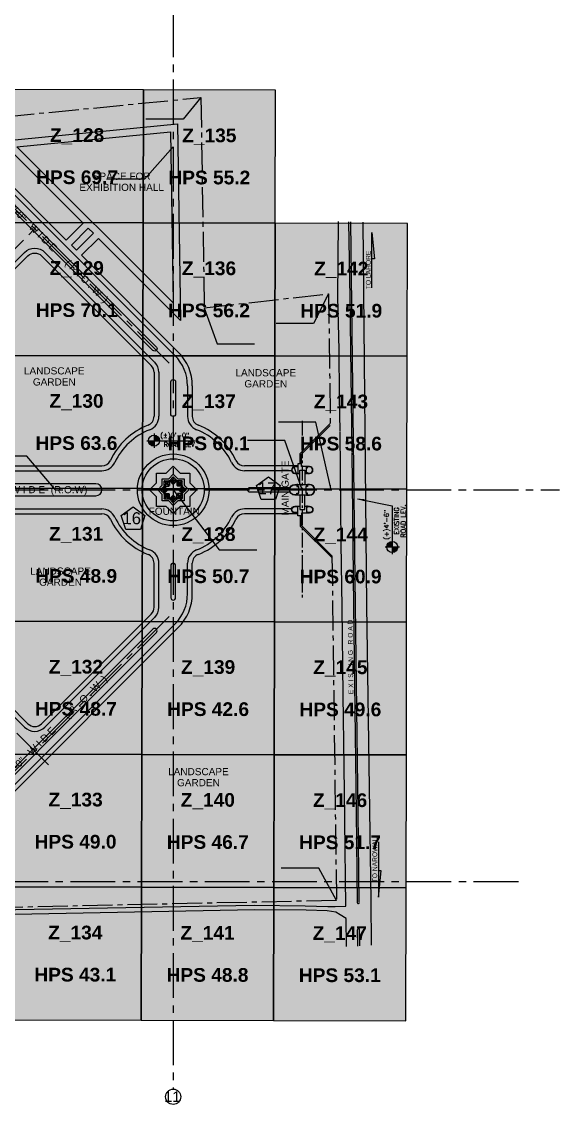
# Model space of a CAD drawing. Header units: inches. Extents: x -2144 to 56079, y -95222 to 39443.
# Drawn here: x 42576 to 56079, y -1732 to 25456 of the extents above; entities that cross this region are included whole.
import ezdxf
from ezdxf.enums import TextEntityAlignment as Align

# ---------------------------------------------------------------- set-up
doc = ezdxf.new("R2010")
doc.units = ezdxf.units.IN
doc.header["$LTSCALE"] = 250
doc.header["$MEASUREMENT"] = 0
doc.header["$PDMODE"] = 3
doc.linetypes.add('CENTER2', pattern=[1.125, 0.75, -0.125, 0.125, -0.125])
doc.layers.get('0').update_dxf_attribs({"color": 8, "linetype": 'CONTINUOUS', "true_color": 0x555555})
doc.layers.get('DEFPOINTS').update_dxf_attribs({"color": 8, "linetype": 'CONTINUOUS', "true_color": 0x555555})
for name, color, linetype, true_color in [('BOUNDARY', 8, 'CENTER2', 0x555555), ('BUILDING', 8, 'CONTINUOUS', 0x555555), ('EX-ROAD', 8, 'CONTINUOUS', 0x555555), ('GRID', 8, 'CENTER2', 0x555555), ('I D NUMBER', 8, 'CONTINUOUS', 0x555555), ('LEADER', 8, 'CONTINUOUS', 0x555555), ('LEVEL', 8, 'CONTINUOUS', 0x555555), ('PATH', 8, 'CONTINUOUS', 0x555555), ('ROAD', 8, 'CONTINUOUS', 0x555555), ('SEAL TEXT', 8, 'CONTINUOUS', 0x555555), ('WALL', 8, 'CONTINUOUS', 0x555555)]:
    doc.layers.add(name, color=color, linetype=linetype, true_color=true_color)
for name, color, linetype in [('CP08_HPS_HIGH', 30, 'Continuous'), ('CP08_HPS_MODERATE', 2, 'Continuous'), ('CP08_ZONE_LABELS', 7, 'Continuous')]:
    doc.layers.add(name, color=color, linetype=linetype)
doc.styles.add('ARIAL', font='arial.ttf')
doc.styles.add('ARIAL-B', font='arialbd.ttf')
doc.styles.add('ROMANS', font='romans.shx')
doc.dimstyles.new('SCALE-1800', dxfattribs={"dimtxt": 180, "dimasz": 72, "dimexe": 144, "dimexo": 36, "dimgap": 36, "dimtad": 1, "dimdec": 3, "dimlunit": 4, "dimtxsty": 'ROMANS', "dimblk1": 'DOT', "dimblk2": 'DOT', "dimsah": 1, "dimcen": 6, "dimdle": 36, "dimclrd": 256, "dimclre": 256, "dimclrt": 3, "dimazin": 3, "dimtfac": 0.56, "dimtdec": 3, "dimtmove": 2, "dimatfit": 3, "dimfxl": 36, "dimtzin": 13, "dimlwd": -1, "dimlwe": -1})

# ---------------------------------------------------------------- blocks, each defined once
blk = doc.blocks.new('FOUNTAIN')
at = {"layer": 'DEFPOINTS'}
for p in [(-228, 0), (-161, 161), (0, 228), (0, 0), (161, 161), (228, 0), (228, 0), (-161, -161), (0, -228), (161, -161)]:
    blk.add_point(p, dxfattribs=at)
at = {"layer": 'WALL', "color": 6, "ltscale": 2}
blk.add_lwpolyline([(-174, 420), (0, 594), (174, 420), (420, 420), (420, 174), (594, 0), (420, -174), (420, -420), (174, -420), (0, -594), (-174, -420), (-420, -420), (-420, -174), (-594, 0), (-420, 174), (-420, 420)], close=True, dxfattribs=at)
at = {"layer": 'WALL', "color": 3, "ltscale": 2}
blk.add_lwpolyline([(276, 114), (390, 0), (276, -114), (276, -276), (114, -276), (0, -390), (-114, -276), (-276, -276), (-276, -114), (-390, 0), (-276, 114), (-276, 276), (-114, 276), (0, 390), (114, 276), (276, 276)], close=True, dxfattribs=at)
at = {"layer": 'WALL', "color": 2}
for points in [[(-6, 315), (-6, 263, 0.319198), (-35, 234), (-87, 234)], [(87, 234), (35, 234, 0.319198), (6, 263), (6, 315)], [(-234, 87), (-234, 35, 0.319198), (-263, 6), (-315, 6)], [(-227, 219), (-191, 182, 0.319198), (-191, 140), (-227, 104)], [(-141, 6), (-193, 6, 0.319198), (-222, 35), (-222, 87)], [(-104, 227), (-140, 191, 0.319198), (-182, 191), (-219, 227)], [(-182, 132), (-219, 95), (-104, 95), (-140, 132, -0.319198)], [(-132, 140, 0.319198), (-132, 182), (-95, 219), (-95, 104)], [(-35, 222), (-87, 222), (-6, 141), (-6, 193, -0.319198)], [(6, 193, 0.319198), (35, 222), (87, 222), (6, 141)], [(132, 140, -0.319198), (132, 182), (95, 219), (95, 104)], [(104, 227), (140, 191, -0.319198), (182, 191), (219, 227)], [(182, 132), (219, 95), (104, 95), (140, 132, 0.319198)], [(141, 6), (193, 6, -0.319198), (222, 35), (222, 87)], [(222, 35, 0.319198), (193, 6), (141, 6), (222, 87)], [(227, 219), (191, 182, -0.319198), (191, 140), (227, 104)], [(234, 87), (234, 35, -0.319198), (263, 6), (315, 6)], [(263, 6), (315, 6), (234, 87), (234, 35, -0.319198)], [(-263, -6), (-315, -6), (-234, -87), (-234, -35, -0.319198)], [(-227, -219), (-191, -182, -0.319198), (-191, -140), (-227, -104)], [(-222, -35, 0.319198), (-193, -6), (-141, -6), (-222, -87)], [(-182, -132), (-219, -95), (-104, -95), (-140, -132, 0.319198)], [(-104, -227), (-140, -191, -0.319198), (-182, -191), (-219, -227)], [(-132, -140, -0.319198), (-132, -182), (-95, -219), (-95, -104)], [(-35, -222), (-87, -222), (-6, -141), (-6, -193, 0.319198)], [(-6, -315), (-6, -263, -0.319198), (-35, -234), (-87, -234)], [(6, -193, -0.319198), (35, -222), (87, -222), (6, -141)], [(87, -234), (35, -234, -0.319198), (6, -263), (6, -315)], [(132, -140, 0.319198), (132, -182), (95, -219), (95, -104)], [(182, -132), (219, -95), (104, -95), (140, -132, -0.319198)], [(104, -227), (140, -191, 0.319198), (182, -191), (219, -227)], [(222, -35, -0.319198), (193, -6), (141, -6), (222, -87)], [(141, -6), (193, -6, 0.319198), (222, -35), (222, -87)], [(227, -219), (191, -182, 0.319198), (191, -140), (227, -104)], [(263, -6), (315, -6), (234, -87), (234, -35, 0.319198)], [(234, -87), (234, -35, 0.319198), (263, -6), (315, -6)]]:
    blk.add_lwpolyline(points, format="xyb", close=True, dxfattribs=at)
for points in [[(6, 315), (0, 321), (-6, 315)], [(-315, 6), (-321, 0), (-315, -6)], [(-227, 104), (-227, 94), (-234, 87)], [(-219, 227), (-227, 227), (-227, 219)], [(-87, 234), (-94, 227), (-104, 227)], [(87, 234), (94, 227), (104, 227)], [(219, 227), (227, 227), (227, 219)], [(227, 104), (227, 94), (234, 87)], [(315, 6), (321, 0), (315, -6)], [(-227, -104), (-227, -94), (-234, -87)], [(-219, -227), (-227, -227), (-227, -219)], [(-87, -234), (-94, -227), (-104, -227)], [(87, -234), (94, -227), (104, -227)], [(219, -227), (227, -227), (227, -219)], [(227, -104), (227, -94), (234, -87)], [(6, -315), (0, -321), (-6, -315)]]:
    blk.add_lwpolyline(points, dxfattribs=at)
at = {"layer": 'WALL', "color": 7}
for centre, radius in [((-228, 0), 24), ((-228, 0), 3.2), ((-161, 161), 24), ((-161, 161), 3.2), ((0, 228), 24), ((0, 228), 3.2), ((161, 161), 24), ((161, 161), 3.2), ((228, 0), 24), ((228, 0), 24), ((228, 0), 3.2), ((228, 0), 3.2), ((-161, -161), 24), ((-161, -161), 3.2), ((0, -228), 24), ((0, -228), 3.2), ((161, -161), 24), ((161, -161), 3.2)]:
    blk.add_circle(centre, radius, dxfattribs=at)
blk = doc.blocks.new('_DOT')
at = {"color": 0, "linetype": 'ByBlock'}
blk.add_line((-0.5, 0), (-1, 0), dxfattribs=at)
at = {"color": 0, "linetype": 'ByBlock', "const_width": 0.5}
blk.add_lwpolyline([(-0.25, 0, 1), (0.25, 0, 1)], format="xyb", close=True, dxfattribs=at)
blk = doc.blocks.new('GATE')
at = {"layer": 'BUILDING', "color": 6}
for points in [[(-407, 120), (-407, 73), (-586, 73), (-586, 199), (-655, 199), (-655, 294), (-407, 294), (-407, 246)], [(407, 120), (407, 73), (586, 73), (586, 199), (655, 199), (655, 294), (407, 294), (407, 246)]]:
    blk.add_lwpolyline(points, dxfattribs=at)
at = {"layer": 'BUILDING', "color": 2}
for points in [[(-136, 294), (-136, 318), (-86, 318), (-86, 294)], [(136, 294), (136, 318), (86, 318), (86, 294)], [(-555, 73), (-555, 50), (-583, 50), (-583, 73)], [(-437, 73), (-437, 50), (-410, 50), (-410, 73)], [(-136, 73), (-136, 48), (-86, 48), (-86, 73)], [(136, 73), (136, 48), (86, 48), (86, 73)], [(437, 73), (437, 50), (410, 50), (410, 73)], [(555, 73), (555, 50), (583, 50), (583, 73)]]:
    blk.add_lwpolyline(points, dxfattribs=at)
at = {"layer": 'BUILDING', "color": 6}
blk.add_lwpolyline([(-136, 294), (-86, 294), (-86, 270), (86, 270), (86, 294), (136, 294), (136, 73), (86, 73), (86, 95), (-86, 95), (-86, 73), (-136, 73)], close=True, dxfattribs=at)
at = {"layer": 'BUILDING'}
for points in [[(-136, 246), (-497, 246), (-497, 120), (-136, 120)], [(136, 246), (497, 246), (497, 120), (136, 120)]]:
    blk.add_lwpolyline(points, dxfattribs=at)
at = {"layer": 'BUILDING', "color": 3}
for centre, radius in [((-121, 303), 6), ((-101, 303), 6), ((101, 303), 6), ((121, 303), 6), ((-569, 63), 5.99), ((-424, 63), 5.99), ((-121, 63), 6), ((-101, 63), 6), ((101, 63), 6), ((121, 63), 6), ((424, 63), 5.99), ((569, 63), 5.99)]:
    blk.add_circle(centre, radius, dxfattribs=at)
at = {"layer": 'PATH'}
for points in [[(-583, 294), (-583, 367, -1), (-409, 367), (-409, 294)], [(-574, 294), (-574, 367, -1), (-418, 367), (-418, 294)], [(-136, 318), (-136, 367, -1), (136, 367), (136, 318)], [(-127, 318), (-127, 367, -1), (127, 367), (127, 318)], [(583, 294), (583, 367, 1), (409, 367), (409, 294)], [(574, 294), (574, 367, 1), (418, 367), (418, 294)], [(-410, 50), (-410, 0, -1), (-583, 0), (-583, 50)], [(-419, 50), (-419, 0, -1), (-574, 0), (-574, 50)], [(-136, 48), (-136, 0, 1), (136, 0), (136, 48)], [(-127, 48), (-127, 0, 1), (127, 0), (127, 48)], [(410, 50), (410, 0, 1), (583, 0), (583, 50)], [(419, 50), (419, 0, 1), (574, 0), (574, 50)]]:
    blk.add_lwpolyline(points, format="xyb", dxfattribs=at)

msp = doc.modelspace()

# ---------------------------------------------------------------- hatches: boundary and pattern name
at = {"layer": 'CP08_HPS_HIGH', "transparency": 33554482}
h = msp.add_hatch(color=30, dxfattribs=at)
h.dxf.hatch_style = 1
h.paths.add_polyline_path([(42311, 23750), (42304, 20413), (45625, 20406), (45632, 23743), (42311, 23750)])
h = msp.add_hatch(color=30, dxfattribs=at)
h.dxf.hatch_style = 1
h.paths.add_polyline_path([(45632, 23743), (45625, 20406), (48946, 20398), (48953, 23735), (45632, 23743)])
h = msp.add_hatch(color=30, dxfattribs=at)
h.dxf.hatch_style = 1
h.paths.add_polyline_path([(42304, 20413), (42296, 17076), (45617, 17068), (45625, 20406), (42304, 20413)])
h = msp.add_hatch(color=30, dxfattribs=at)
h.dxf.hatch_style = 1
h.paths.add_polyline_path([(45625, 20406), (45617, 17068), (48938, 17061), (48946, 20398), (45625, 20406)])
h = msp.add_hatch(color=30, dxfattribs=at)
h.dxf.hatch_style = 1
h.paths.add_polyline_path([(48946, 20398), (48938, 17061), (52259, 17053), (52267, 20391), (48946, 20398)])
h = msp.add_hatch(color=30, dxfattribs=at)
h.dxf.hatch_style = 1
h.paths.add_polyline_path([(42296, 17076), (42289, 13739), (45610, 13731), (45617, 17068), (42296, 17076)])
h = msp.add_hatch(color=30, dxfattribs=at)
h.dxf.hatch_style = 1
h.paths.add_polyline_path([(45617, 17068), (45610, 13731), (48931, 13724), (48938, 17061), (45617, 17068)])
h = msp.add_hatch(color=30, dxfattribs=at)
h.dxf.hatch_style = 1
h.paths.add_polyline_path([(48938, 17061), (48931, 13724), (52252, 13716), (52259, 17053), (48938, 17061)])
h = msp.add_hatch(color=30, dxfattribs=at)
h.dxf.hatch_style = 1
h.paths.add_polyline_path([(45610, 13731), (45602, 10394), (48923, 10386), (48931, 13724), (45610, 13731)])
h = msp.add_hatch(color=30, dxfattribs=at)
h.dxf.hatch_style = 1
h.paths.add_polyline_path([(48931, 13724), (48923, 10386), (52244, 10379), (52252, 13716), (48931, 13724)])
h = msp.add_hatch(color=30, dxfattribs=at)
h.dxf.hatch_style = 1
h.paths.add_polyline_path([(48916, 7049), (48908, 3712), (52229, 3704), (52237, 7042), (48916, 7049)])
h = msp.add_hatch(color=30, dxfattribs=at)
h.dxf.hatch_style = 1
h.paths.add_polyline_path([(48908, 3712), (48901, 375), (52222, 367), (52229, 3704), (48908, 3712)])
at = {"layer": 'CP08_HPS_MODERATE', "transparency": 33554482}
h = msp.add_hatch(color=2, dxfattribs=at)
h.dxf.hatch_style = 1
h.paths.add_polyline_path([(42289, 13739), (42281, 10401), (45602, 10394), (45610, 13731), (42289, 13739)])
h = msp.add_hatch(color=2, dxfattribs=at)
h.dxf.hatch_style = 1
h.paths.add_polyline_path([(42281, 10401), (42274, 7064), (45595, 7057), (45602, 10394), (42281, 10401)])
h = msp.add_hatch(color=2, dxfattribs=at)
h.dxf.hatch_style = 1
h.paths.add_polyline_path([(45602, 10394), (45595, 7057), (48916, 7049), (48923, 10386), (45602, 10394)])
h = msp.add_hatch(color=2, dxfattribs=at)
h.dxf.hatch_style = 1
h.paths.add_polyline_path([(48923, 10386), (48916, 7049), (52237, 7042), (52244, 10379), (48923, 10386)])
h = msp.add_hatch(color=2, dxfattribs=at)
h.dxf.hatch_style = 1
h.paths.add_polyline_path([(42274, 7064), (42266, 3727), (45587, 3719), (45595, 7057), (42274, 7064)])
h = msp.add_hatch(color=2, dxfattribs=at)
h.dxf.hatch_style = 1
h.paths.add_polyline_path([(45595, 7057), (45587, 3719), (48908, 3712), (48916, 7049), (45595, 7057)])
h = msp.add_hatch(color=2, dxfattribs=at)
h.dxf.hatch_style = 1
h.paths.add_polyline_path([(42266, 3727), (42259, 389), (45580, 382), (45587, 3719), (42266, 3727)])
h = msp.add_hatch(color=2, dxfattribs=at)
h.dxf.hatch_style = 1
h.paths.add_polyline_path([(45587, 3719), (45580, 382), (48901, 375), (48908, 3712), (45587, 3719)])
at = {"layer": 'LEVEL', "true_color": 0x555555}
h = msp.add_hatch(color=256, dxfattribs=at)
h.paths.add_polyline_path([(46039, 14932, 0.414214), (45901, 15071), (45901, 14932)])
h.paths.add_polyline_path([(45901, 14932), (45762, 14932, 0.414214), (45901, 14793)])
h = msp.add_hatch(color=256, dxfattribs=at)
h.paths.add_polyline_path([(51882, 12403, 0.414214), (51743, 12264), (51882, 12264)])
h.paths.add_polyline_path([(51882, 12264), (51882, 12126, 0.414214), (52021, 12264)])

# ---------------------------------------------------------------- linework, layer by layer
at = {"layer": 'BOUNDARY', "ltscale": 4, "true_color": 0x555555}
for p, q in [((41022, 22960), (47077, 23550)), ((47077, 23550), (47162, 18268)), ((47162, 18268), (50284, 18624)), ((50284, 18624), (50327, 15317)), ((50369, 12042), (50481, 3389)), ((50481, 3389), (32204, 2998))]:
    msp.add_line(p, q, dxfattribs=at)
at = {"layer": 'BUILDING', "color": 2, "true_color": 0x555555}
for points in [[(49570, 14355), (49570, 14611), (50326, 15367)], [(49606, 14355), (49606, 14596), (50327, 15317)], [(49570, 13046), (49570, 12790), (50370, 11990)], [(49606, 13046), (49606, 12805), (50369, 12042)]]:
    msp.add_lwpolyline(points, dxfattribs=at)
at = {"layer": 'CP08_HPS_HIGH', "color": 30}
for points in [[(42311, 23750), (42304, 20413), (45625, 20406), (45632, 23743), (42311, 23750)], [(45632, 23743), (45625, 20406), (48946, 20398), (48953, 23735), (45632, 23743)], [(42304, 20413), (42296, 17076), (45617, 17068), (45625, 20406), (42304, 20413)], [(45625, 20406), (45617, 17068), (48938, 17061), (48946, 20398), (45625, 20406)], [(48946, 20398), (48938, 17061), (52259, 17053), (52267, 20391), (48946, 20398)], [(42296, 17076), (42289, 13739), (45610, 13731), (45617, 17068), (42296, 17076)], [(45617, 17068), (45610, 13731), (48931, 13724), (48938, 17061), (45617, 17068)], [(48938, 17061), (48931, 13724), (52252, 13716), (52259, 17053), (48938, 17061)], [(45610, 13731), (45602, 10394), (48923, 10386), (48931, 13724), (45610, 13731)], [(48931, 13724), (48923, 10386), (52244, 10379), (52252, 13716), (48931, 13724)], [(48916, 7049), (48908, 3712), (52229, 3704), (52237, 7042), (48916, 7049)], [(48908, 3712), (48901, 375), (52222, 367), (52229, 3704), (48908, 3712)]]:
    msp.add_lwpolyline(points, close=True, dxfattribs=at)
at = {"layer": 'CP08_HPS_MODERATE', "color": 2}
for points in [[(42289, 13739), (42281, 10401), (45602, 10394), (45610, 13731), (42289, 13739)], [(42281, 10401), (42274, 7064), (45595, 7057), (45602, 10394), (42281, 10401)], [(45602, 10394), (45595, 7057), (48916, 7049), (48923, 10386), (45602, 10394)], [(48923, 10386), (48916, 7049), (52237, 7042), (52244, 10379), (48923, 10386)], [(42274, 7064), (42266, 3727), (45587, 3719), (45595, 7057), (42274, 7064)], [(45595, 7057), (45587, 3719), (48908, 3712), (48916, 7049), (45595, 7057)], [(42266, 3727), (42259, 389), (45580, 382), (45587, 3719), (42266, 3727)], [(45587, 3719), (45580, 382), (48901, 375), (48908, 3712), (45587, 3719)]]:
    msp.add_lwpolyline(points, close=True, dxfattribs=at)
at = {"layer": 'DEFPOINTS', "true_color": 0x555555}
msp.add_point((46382, 13700), dxfattribs=at)
at = {"layer": 'EX-ROAD', "true_color": 0x555555}
for p, q in [((50515, 18537, 47), (50531, 20440, 53)), ((50786, 20433, 55), (50815, 18517, 58)), ((50959, 10786, 81), (50844, 20432, 53)), ((51143, 20424, 45), (51240, 10796, 72)), ((50552, 17217, 53), (50515, 18537, 47)), ((50815, 18517, 58), (50866, 14650, 67)), ((50557, 16063, 54), (50552, 17217, 53)), ((50579, 15166, 57), (50557, 16047, 54)), ((50603, 12332, 66), (50579, 15150, 57)), ((50866, 14634, 67), (50912, 10766, 80)), ((50625, 10754, 69), (50603, 12348, 66)), ((50652, 8543, 75), (50625, 10770, 69)), ((50912, 10782, 80), (50978, 5599, 93)), ((51024, 5601, 93), (50959, 10786, 81)), ((51240, 10796, 72), (51311, 5648, 86)), ((50676, 6766, 81), (50652, 8543, 75)), ((50688, 5385, 81), (50676, 6766, 81)), ((50978, 5599, 93), (51005, 3351, 99)), ((51056, 3344, 97), (51024, 5601, 93)), ((51311, 5648, 86), (51347, 3384, 89)), ((50717, 3246, 88), (50688, 5385, 81)), ((39944, 3119, 31), (48419, 3268, 64)), ((48419, 3268, 64), (49696, 3255, 65)), ((51347, 3384, 89), (51357, 2262, 92)), ((48424, 3151, 62), (39940, 2993, 31)), ((49724, 3148, 64), (48424, 3151, 62)), ((49696, 3255, 65), (50269, 3236, 68)), ((50249, 3124, 70), (49724, 3148, 64)), ((50469, 3094, 73), (50249, 3124, 70)), ((50269, 3236, 68), (50447, 3236, 71)), ((50447, 3236, 71), (50717, 3246, 88)), ((50579, 3028, 72), (50469, 3094, 73)), ((50725, 2934, 88), (50579, 3028, 72)), ((50732, 2228, 88), (50725, 2934, 88)), ((51016, 2244, 100), (51013, 2648, 100)), ((51065, 2246, 101), (51061, 2646, 100))]:
    msp.add_line(p, q, dxfattribs=at)
for centre, radius, start, end in [((51036, 3342, 99), 31.9, 170.7791, 264.6233), ((51023, 3342, 97), 33.7, 288.5401, 356.9826), ((51043, 2655, 100), 31.3, 100.7491, 193.4994), ((51026, 2652, 103), 35.6, 349.6023, 71.2797)]:
    msp.add_arc(centre, radius, start, end, dxfattribs=at)
at = {"layer": 'GRID', "ltscale": 6, "true_color": 0x555555}
for p, q in [((46382, 35816), (46382, -1350)), ((39516, 23644), (46382, 16778)), ((43253, 6797), (27700, 22350)), ((27505, 4856), (42905, 20255)), ((-1762, 13700), (56079, 13700)), ((39516, 3756), (46382, 10623)), ((-1761, 3860), (55119, 3860))]:
    msp.add_line(p, q, dxfattribs=at)
at = {"layer": 'GRID', "ltscale": 2, "true_color": 0x555555}
msp.add_line((49622, 15435), (49622, 10981), dxfattribs=at)
at = {"layer": 'LEADER', "true_color": 0x555555}
for points in [[(51370, 18774), (51370, 20162), (51439, 19498), (51370, 19498)], [(51534, 4856), (51534, 3468), (51603, 4132), (51534, 4132)]]:
    msp.add_lwpolyline(points, dxfattribs=at)
for points in [[(48588, 13459), (48475, 13807), (48771, 14022), (49067, 13807), (48954, 13459)], [(45191, 12707), (45078, 13055), (45374, 13270), (45670, 13055), (45557, 12707)]]:
    msp.add_lwpolyline(points, close=True, dxfattribs=at)
at = {"layer": 'LEVEL', "true_color": 0x555555}
for p, q in [((45901, 15110), (45901, 14753)), ((45723, 14932), (46936, 14932)), ((51704, 12264), (52061, 12264))]:
    msp.add_line(p, q, dxfattribs=at)
for centre in [(45901, 14932), (51882, 12264)]:
    msp.add_circle(centre, 139, dxfattribs=at)
at = {"layer": 'PATH', "true_color": 0x555555}
for p, q in [((40050, 23619), (43698, 19971)), ((44122, 20395), (43698, 19971)), ((44504, 20013), (44080, 19589)), ((43074, 19576), (45832, 16819)), ((44080, 19589), (46510, 17159)), ((45902, 16650), (45902, 15545)), ((46862, 16310), (46862, 15544)), ((41120, 14300), (44589, 14300)), ((49512, 14300), (48174, 14300)), ((40010, 13100), (44589, 13100)), ((49512, 13100), (48174, 13100)), ((45902, 10751), (45902, 11856)), ((46862, 11090), (46862, 11856)), ((43074, 7824), (45832, 10581)), ((40050, 3781), (46510, 10242))]:
    msp.add_line(p, q, dxfattribs=at)
msp.add_lwpolyline([(44122, 20395), (42059, 22458), (46487, 22890), (46567, 17950), (44504, 20013)], dxfattribs=at)
for points in [[(46380, 18392), (42456, 22316), (46310, 22691)], [(43825, 19844), (44250, 20268), (44377, 20141), (43953, 19716)]]:
    msp.add_lwpolyline(points, close=True, dxfattribs=at)
for points in [[(40985, 17953, 0.62185), (42180, 18870, -0.250492), (42246, 19087), (42735, 19576, -0.414214), (43074, 19576)], [(40985, 9447, -0.62185), (42180, 8530, 0.250492), (42246, 8314), (42735, 7824, 0.414214), (43074, 7824)]]:
    msp.add_lwpolyline(points, format="xyb", dxfattribs=at)
msp.add_circle((46382, 13700), 780, dxfattribs=at)
for centre, radius, start, end in [((45662, 16310), 1200, 0, 45), ((45662, 16650), 240, 0, 45), ((45662, 15545), 240, 291.3237, 0), ((47102, 15544), 240, 180, 248.6387), ((46382, 13700), 1740, 111.3237, 154.8973), ((46381, 13700), 1740, 25.1027, 68.6387), ((44589, 14540), 240, 270, 334.8973), ((48174, 14540), 240, 205.1027, 270), ((44589, 12860), 240, 25.1027, 90), ((48174, 12860), 240, 90, 154.8973), ((46382, 13700), 1740, 205.1027, 248.6763), ((46381, 13700), 1740, 291.3613, 334.8973), ((45662, 11856), 240, 0, 68.6763), ((47102, 11856), 240, 111.3613, 180), ((45662, 11090), 1200, 315, 0), ((45662, 10751), 240, 315, 0)]:
    msp.add_arc(centre, radius, start, end, dxfattribs=at)
at = {"layer": 'ROAD', "true_color": 0x555555}
for p, q in [((39965, 23534), (46426, 17074)), ((43159, 19661), (45916, 16904)), ((46022, 16650), (46022, 15545)), ((46742, 16310), (46742, 15544)), ((40010, 14180), (44589, 14180)), ((49353, 14180), (48174, 14180)), ((40010, 13220), (44589, 13220)), ((49353, 13220), (48174, 13220)), ((46022, 10751), (46022, 11856)), ((46742, 11090), (46742, 11856)), ((43159, 7739), (45916, 10496)), ((39965, 3866), (46426, 10327))]:
    msp.add_line(p, q, dxfattribs=at)
for points in [[(45874, 17201), (39923, 23152, -1), (40007, 23237), (45959, 17286, -1)], [(46441, 15604, -1), (46321, 15604), (46322, 16410, -1), (46442, 16410)], [(44439, 13850), (40160, 13850, 1), (40160, 13550), (44439, 13550, 1)], [(46441, 11796, 1), (46321, 11796), (46322, 10991, 1), (46442, 10991)], [(45874, 10200), (39923, 4248, 1), (40007, 4163), (45959, 10115, 1)]]:
    msp.add_lwpolyline(points, format="xyb", close=True, dxfattribs=at)
for points in [[(40504, 19134, -0.268585), (40642, 18801, 0.233325), (40847, 18197, 0.741657), (42062, 18847, -0.250492), (42161, 19172), (42650, 19661, -0.414214), (43159, 19661)], [(49317, 13640), (48312, 13640, -1), (48312, 13760), (49317, 13760)], [(40504, 8266, 0.268585), (40642, 8600, -0.233325), (40847, 9203, -0.741657), (42062, 8553, 0.250492), (42161, 8229), (42650, 7739, 0.414214), (43159, 7739)]]:
    msp.add_lwpolyline(points, format="xyb", dxfattribs=at)
msp.add_circle((46382, 13700), 900, dxfattribs=at)
for centre, radius, start, end in [((45662, 16650), 360, 0, 45), ((45662, 16310), 1080, 0, 45), ((45662, 15545), 360, 291.3237, 0), ((47102, 15544), 360, 180, 248.6387), ((46382, 13700), 1620, 111.3237, 154.8973), ((46381, 13700), 1620, 25.1027, 68.6387), ((44589, 14540), 360, 270, 334.8973), ((48174, 14540), 360, 205.1027, 270), ((44589, 12860), 360, 25.1027, 90), ((48174, 12860), 360, 90, 154.8973), ((46382, 13700), 1620, 205.1027, 248.6763), ((46381, 13700), 1620, 291.3613, 334.8973), ((45662, 11856), 360, 0, 68.6763), ((47102, 11856), 360, 111.3613, 180), ((45662, 11090), 1080, 315, 0), ((45662, 10751), 360, 315, 0)]:
    msp.add_arc(centre, radius, start, end, dxfattribs=at)
at = {"layer": 'SEAL TEXT', "true_color": 0x555555}
msp.add_circle((46382, -1541), 191, dxfattribs=at)

# ---------------------------------------------------------------- block references
at = {"true_color": 0x555555}
msp.add_blockref('FOUNTAIN', (46382, 13700), dxfattribs=at)
at = {"layer": 'BUILDING', "true_color": 0x555555, "rotation": 90}
msp.add_blockref('GATE', (49805, 13700), dxfattribs=at)

# ---------------------------------------------------------------- texts
at = {"layer": 'CP08_ZONE_LABELS', "color": 7, "style": 'ARIAL-B'}
for s, p in [('Z_128', (43968, 22607)), ('Z_135', (47289, 22600)), ('HPS 69.7', (43968, 21549)), ('HPS 55.2', (47289, 21542)), ('Z_129', (43960, 19270)), ('Z_136', (47281, 19262)), ('Z_142', (50602, 19255)), ('HPS 70.1', (43960, 18212)), ('HPS 56.2', (47281, 18204)), ('HPS 51.9', (50602, 18197)), ('Z_130', (43953, 15932)), ('Z_137', (47274, 15925)), ('Z_143', (50595, 15918)), ('HPS 63.6', (43953, 14874)), ('HPS 60.1', (47274, 14867)), ('HPS 58.6', (50595, 14860)), ('Z_131', (43945, 12595)), ('Z_138', (47266, 12588)), ('Z_144', (50587, 12580)), ('HPS 48.9', (43945, 11537)), ('HPS 50.7', (47266, 11530)), ('HPS 60.9', (50587, 11522)), ('Z_132', (43938, 9258)), ('Z_139', (47259, 9250)), ('Z_145', (50580, 9243)), ('HPS 48.7', (43938, 8200)), ('HPS 42.6', (47259, 8192)), ('HPS 49.6', (50580, 8185)), ('Z_133', (43930, 5921)), ('Z_140', (47251, 5913)), ('Z_146', (50572, 5906)), ('HPS 49.0', (43930, 4863)), ('HPS 46.7', (47251, 4855)), ('HPS 51.7', (50572, 4848)), ('Z_134', (43923, 2583)), ('Z_141', (47244, 2576)), ('Z_147', (50565, 2569)), ('HPS 43.1', (43923, 1525)), ('HPS 48.8', (47244, 1518)), ('HPS 53.1', (50565, 1511))]:
    msp.add_text(s, height=343.9, dxfattribs=at).set_placement(p, align=Align.MIDDLE_CENTER)
at = {"layer": 'LEADER', "true_color": 0x555555, "style": 'ARIAL'}
for s, height, rotation, p in [('R O A D    60\'-0"   W I D E      ( R . O . W  )', 180, 315, (42964, 20059)), ('TO LAHORE', 120, 90, (51341, 19222, -28)), ('E X I S T I N G   R O A D', 120, 90.6341, (50896, 9506, -28)), ('R O A D    60\'-0"   W I D E      ( R . O . W  )', 180, 45, (43056, 7250)), ('TO NAROWAL', 120, 90, (51505, 4407, -28))]:
    msp.add_text(s, height=height, rotation=rotation, dxfattribs=at).set_placement(p, align=Align.CENTER)
at = {"layer": 'LEADER', "color": 2, "true_color": 0x555555, "style": 'ARIAL'}
for s, p in [('SPACE FOR', (45088, 21484)), ('EXHIBITION HALL', (45088, 21206)), ('LANDSCAPE', (43395, 16597)), ('LANDSCAPE', (48707, 16550)), ('GARDEN', (43395, 16319)), ('GARDEN', (48707, 16272)), ('FOUNTAIN', (46409, 13072)), ('LANDSCAPE', (43552, 11569)), ('GARDEN', (43552, 11291)), ('LANDSCAPE', (47015, 6533)), ('GARDEN', (47015, 6256))]:
    msp.add_text(s, height=180, dxfattribs=at).set_placement(p, align=Align.CENTER)
msp.add_text('MAIN GATE', height=180, rotation=90, dxfattribs=at).set_placement((49282, 13743), align=Align.CENTER)
at = {"layer": 'LEADER', "color": 6, "true_color": 0x555555, "style": 'ARIAL'}
for s, p in [('17', (48503, 13590)), ('16', (45106, 12838))]:
    msp.add_text(s, height=300, rotation=359.6647, dxfattribs=at).set_placement(p)
at = {"layer": 'LEADER', "true_color": 0x555555, "style": 'ARIAL'}
msp.add_text('ROAD  100\'-0" W I D E  (R.O.W)', height=180, dxfattribs=at).set_placement((42405, 13614), align=Align.CENTER)
at = {"layer": 'LEVEL', "color": 2, "true_color": 0x555555, "style": 'ROMANS'}
msp.add_text('(%%P)0\'-0"', height=120, dxfattribs=at).set_placement((46058, 15068), align=Align.MIDDLE_LEFT)
msp.add_text('ROAD LEV.', height=120, dxfattribs=at).set_placement((46560, 14836), align=Align.MIDDLE)
msp.add_text('(+)4\'-6"', height=120, rotation=90, dxfattribs=at).set_placement((51737, 12447), align=Align.MIDDLE_LEFT)
for s, p in [('EXISTING', (51992, 12916)), ('ROAD LEV.', (52161, 12916))]:
    msp.add_text(s, height=120, rotation=90, dxfattribs=at).set_placement(p, align=Align.MIDDLE)
at = {"layer": 'SEAL TEXT', "color": 6, "true_color": 0x555555, "style": 'ARIAL'}
msp.add_text('11', height=264, dxfattribs=at).set_placement((46154, -1672))

# ---------------------------------------------------------------- leaders
at = {"layer": 'I D NUMBER', "true_color": 0x555555, "annotation_type": 0, "has_hookline": 1, "hookline_direction": 1, "horizontal_direction": (-1, 0, 0)}
for points in [[(47077, 23550), (46633, 23007), (45693, 23007)], [(46382, 22316), (45664, 21498), (44724, 21498)], [(50284, 18624), (49904, 17880), (48964, 17880)], [(50348, 13700), (49967, 15395), (49027, 15395)], [(49622, 13700), (49188, 14936), (48248, 14936)], [(43430, 13700), (42708, 14542), (41768, 14542)], [(50481, 3388), (50037, 4195), (49097, 4195)]]:
    msp.add_leader(points, dimstyle='SCALE-1800', override={"dimasz": 120, "dimgap": 36, "dimtad": 0}, dxfattribs=at)
at = {"layer": 'I D NUMBER', "true_color": 0x555555, "annotation_type": 0, "has_hookline": 1, "hookline_direction": 1}
for points in [[(47162, 18268), (47486, 17364), (48426, 17364)], [(46382, 13700), (47538, 12191), (48478, 12191)]]:
    msp.add_leader(points, dimstyle='SCALE-1800', override={"dimasz": 120, "dimgap": 36, "dimtad": 0}, dxfattribs=at)
at = {"layer": 'LEVEL', "true_color": 0x555555, "annotation_type": 0, "has_hookline": 1, "hookline_direction": 1, "horizontal_direction": (0, -1, 0)}
msp.add_leader([(51008, 13476), (51882, 13299), (51882, 12086)], dimstyle='SCALE-1800', override={"dimasz": 180, "dimgap": 36, "dimtad": 0}, dxfattribs=at)

doc.saveas('drawing.dxf')
